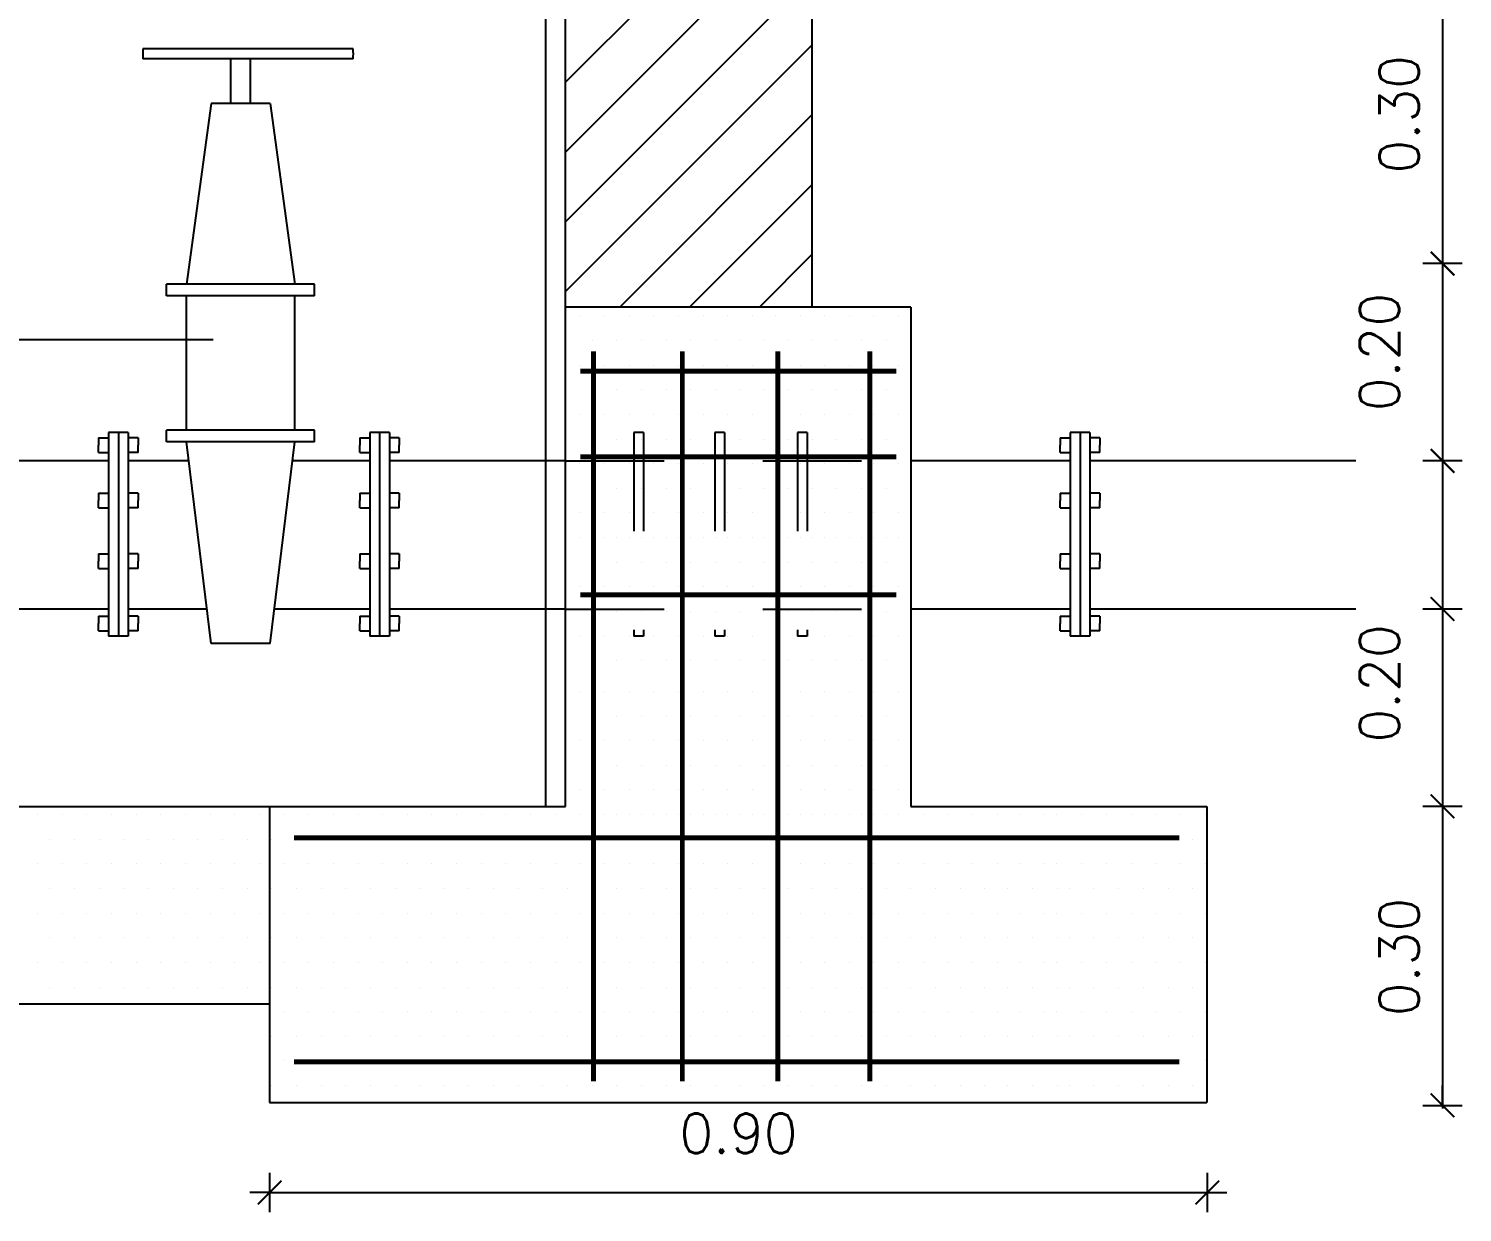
# Model space of a CAD drawing. Extents: x -0.23 to 5.77, y -0.31 to 4.32.
# Drawn here: x 1.219 to 2.672, y 2.158 to 3.357 of the extents above; entities that cross this region are included whole.
import ezdxf
from ezdxf.enums import TextEntityAlignment as Align

# ---------------------------------------------------------------- set-up
doc = ezdxf.new("R2010")
doc.units = 0
doc.header["$LTSCALE"] = 0.1
doc.linetypes.add('HIDDEN', pattern=[0.375, 0.25, -0.125])
doc.layers.get('0').update_dxf_attribs({"linetype": 'CONTINUOUS'})
doc.layers.get('DEFPOINTS').update_dxf_attribs({"color": 6, "linetype": 'CONTINUOUS'})
doc.styles.add('ROMANS', font='ROMANS.SHX')
doc.dimstyles.get("Standard").update_dxf_attribs({"dimtxt": 0.18, "dimasz": 0.18, "dimexe": 0.18, "dimexo": 0.0625, "dimgap": 0.09, "dimtad": 0, "dimtih": 1, "dimtoh": 1, "dimdec": 4, "dimzin": 0, "dimtxsty": 'STANDARD', "dimcen": 0.09, "dimazin": 3, "dimtfac": 1, "dimtdec": 4, "dimtofl": 0, "dimtmove": 0, "dimatfit": 3, "dimtolj": 1, "dimtzin": 0})

# ---------------------------------------------------------------- blocks, each defined once
blk = doc.blocks.new('COTA')
for p, q in [((0, 50), (0, -50)), ((0, 0), (50, 0))]:
    blk.add_line(p, q)
at = {"const_width": 5}
blk.add_lwpolyline([(-30, -30), (30, 30)], dxfattribs=at)
blk = doc.blocks.new('*D3')
at = {"color": 0, "linetype": 'BYBLOCK'}
blk.add_line((1.4636, 2.1999), (2.413, 2.1999), dxfattribs=at)
at = {"layer": 'DEFPOINTS', "color": 0, "linetype": 'BYBLOCK'}
for p in [(1.4632, 2.1999), (2.4134, 2.1999), (2.4134, 2.1999)]:
    blk.add_point(p, dxfattribs=at)
at = {"color": 0, "linetype": 'BYBLOCK', "xscale": 0.0004, "yscale": 0.0004, "zscale": 0.0004, "rotation": 180}
blk.add_blockref('COTA', (1.4632, 2.1999), dxfattribs=at)
at = {"color": 0, "linetype": 'BYBLOCK', "xscale": 0.0004, "yscale": 0.0004, "zscale": 0.0004}
blk.add_blockref('COTA', (2.4134, 2.1999), dxfattribs=at)
at = {"color": 0, "linetype": 'BYBLOCK', "style": 'ROMANS'}
blk.add_text('0.90', height=0.04, dxfattribs=at).set_placement((1.9383, 2.2399), align=Align.CENTER)

msp = doc.modelspace()

# ---------------------------------------------------------------- linework, layer by layer
for p, q in [((2.65193, 4.1438), (2.65193, 2.26287)), ((2.01297, 3.07513), (2.01297, 3.42538)), ((1.74297, 2.56913), (1.74297, 3.37513)), ((1.76297, 2.56913), (1.76297, 3.3782)), ((1.54786, 3.33661), (1.33463, 3.33661)), ((1.54786, 3.32661), (1.33463, 3.32661)), ((1.42376, 3.28133), (1.42376, 3.32661)), ((1.44376, 3.28133), (1.44376, 3.32661)), ((1.40376, 3.28133), (1.37876, 3.09834)), ((1.46376, 3.28133), (1.40376, 3.28133)), ((1.46376, 3.28133), (1.48876, 3.09834)), ((1.50876, 3.09834), (1.35876, 3.09834)), ((1.35876, 3.08659), (1.35876, 3.09834)), ((1.50876, 3.08659), (1.50876, 3.09834)), ((1.50876, 3.08659), (1.35876, 3.08659)), ((1.37876, 2.95019), (1.37876, 3.08659)), ((1.48876, 2.95019), (1.48876, 3.08659)), ((2.11297, 3.07513), (1.76297, 3.07513)), ((2.11297, 3.07513), (2.11297, 2.56913)), ((1.40575, 3.04174), (-0.21122, 3.04174)), ((1.50876, 2.95019), (1.35876, 2.95019)), ((1.35876, 2.93858), (1.35876, 2.95019)), ((1.50876, 2.93858), (1.50876, 2.95019)), ((1.28982, 2.94267), (1.29982, 2.94267)), ((1.28982, 2.94267), (1.28982, 2.93517)), ((1.28982, 2.92767), (1.28982, 2.93517)), ((1.29982, 2.94807), (1.29982, 2.74162)), ((1.31982, 2.94807), (1.29982, 2.94807)), ((1.30982, 2.94807), (1.30982, 2.74162)), ((1.31982, 2.94807), (1.31982, 2.74162)), ((1.32982, 2.94267), (1.31982, 2.94267)), ((1.32982, 2.94267), (1.32982, 2.93517)), ((1.32982, 2.92767), (1.32982, 2.93517)), ((1.50876, 2.93858), (1.35876, 2.93858)), ((1.40376, 2.73402), (1.37876, 2.93858)), ((1.46376, 2.73402), (1.48876, 2.93858)), ((1.55451, 2.94267), (1.56451, 2.94267)), ((1.55451, 2.94267), (1.55451, 2.93517)), ((1.55451, 2.92767), (1.55451, 2.93517)), ((1.56451, 2.94807), (1.56451, 2.74162)), ((1.58451, 2.94807), (1.56451, 2.94807)), ((1.57451, 2.94807), (1.57451, 2.74162)), ((1.58451, 2.94807), (1.58451, 2.74162)), ((1.59451, 2.94267), (1.58451, 2.94267)), ((1.59451, 2.94267), (1.59451, 2.93517)), ((1.59451, 2.92767), (1.59451, 2.93517)), ((2.26449, 2.94267), (2.27449, 2.94267)), ((2.26449, 2.94267), (2.26449, 2.93517)), ((2.26449, 2.92767), (2.26449, 2.93517)), ((2.27449, 2.94807), (2.27449, 2.74162)), ((2.29449, 2.94807), (2.27449, 2.94807)), ((2.28449, 2.94807), (2.28449, 2.74162)), ((2.29449, 2.94807), (2.29449, 2.74162)), ((2.30449, 2.94267), (2.29449, 2.94267)), ((2.30449, 2.94267), (2.30449, 2.93517)), ((2.30449, 2.92767), (2.30449, 2.93517)), ((1.28982, 2.92767), (1.29982, 2.92767)), ((1.32982, 2.92767), (1.31982, 2.92767)), ((1.55451, 2.92767), (1.56451, 2.92767)), ((1.59451, 2.92767), (1.58451, 2.92767)), ((2.26449, 2.92767), (2.27449, 2.92767)), ((2.30449, 2.92767), (2.29449, 2.92767)), ((1.29982, 2.91913), (1.08655, 2.91913)), ((1.38113, 2.91913), (1.31982, 2.91913)), ((1.56451, 2.91913), (1.48638, 2.91913)), ((1.76297, 2.91913), (1.58451, 2.91913)), ((2.27449, 2.91913), (2.11297, 2.91913)), ((2.56386, 2.91913), (2.29449, 2.91913)), ((1.28982, 2.88658), (1.28982, 2.87908)), ((1.28982, 2.88658), (1.29982, 2.88658)), ((1.28982, 2.87158), (1.28982, 2.87908)), ((1.32982, 2.88658), (1.31982, 2.88658)), ((1.32982, 2.88658), (1.32982, 2.87908)), ((1.32982, 2.87158), (1.32982, 2.87908)), ((1.55451, 2.88658), (1.55451, 2.87908)), ((1.55451, 2.88658), (1.56451, 2.88658)), ((1.55451, 2.87158), (1.55451, 2.87908)), ((1.59451, 2.88658), (1.58451, 2.88658)), ((1.59451, 2.88658), (1.59451, 2.87908)), ((1.59451, 2.87158), (1.59451, 2.87908)), ((2.26449, 2.88658), (2.26449, 2.87908)), ((2.26449, 2.88658), (2.27449, 2.88658)), ((2.26449, 2.87158), (2.26449, 2.87908)), ((2.30449, 2.88658), (2.29449, 2.88658)), ((2.30449, 2.88658), (2.30449, 2.87908)), ((2.30449, 2.87158), (2.30449, 2.87908)), ((1.28982, 2.87158), (1.29982, 2.87158)), ((1.32982, 2.87158), (1.31982, 2.87158)), ((1.55451, 2.87158), (1.56451, 2.87158)), ((1.59451, 2.87158), (1.58451, 2.87158)), ((2.26449, 2.87158), (2.27449, 2.87158)), ((2.30449, 2.87158), (2.29449, 2.87158)), ((1.28982, 2.82513), (1.28982, 2.81763)), ((1.28982, 2.82513), (1.29982, 2.82513)), ((1.32982, 2.82513), (1.31982, 2.82513)), ((1.32982, 2.82513), (1.32982, 2.81763)), ((1.55451, 2.82513), (1.55451, 2.81763)), ((1.55451, 2.82513), (1.56451, 2.82513)), ((1.59451, 2.82513), (1.58451, 2.82513)), ((1.59451, 2.82513), (1.59451, 2.81763)), ((2.26449, 2.82513), (2.26449, 2.81763)), ((2.26449, 2.82513), (2.27449, 2.82513)), ((2.30449, 2.82513), (2.29449, 2.82513)), ((2.30449, 2.82513), (2.30449, 2.81763)), ((1.28982, 2.81013), (1.28982, 2.81763)), ((1.28982, 2.81013), (1.29982, 2.81013)), ((1.32982, 2.81013), (1.31982, 2.81013)), ((1.32982, 2.81013), (1.32982, 2.81763)), ((1.55451, 2.81013), (1.55451, 2.81763)), ((1.55451, 2.81013), (1.56451, 2.81013)), ((1.59451, 2.81013), (1.58451, 2.81013)), ((1.59451, 2.81013), (1.59451, 2.81763)), ((2.26449, 2.81013), (2.26449, 2.81763)), ((2.26449, 2.81013), (2.27449, 2.81013)), ((2.30449, 2.81013), (2.29449, 2.81013)), ((2.30449, 2.81013), (2.30449, 2.81763)), ((1.29982, 2.76913), (1.08655, 2.76913)), ((1.28982, 2.76202), (1.28982, 2.75452)), ((1.28982, 2.76202), (1.29982, 2.76202)), ((1.39947, 2.76913), (1.31982, 2.76913)), ((1.32982, 2.76202), (1.31982, 2.76202)), ((1.32982, 2.76202), (1.32982, 2.75452)), ((1.56451, 2.76913), (1.46805, 2.76913)), ((1.55451, 2.76202), (1.55451, 2.75452)), ((1.55451, 2.76202), (1.56451, 2.76202)), ((1.76297, 2.76913), (1.58451, 2.76913)), ((1.59451, 2.76202), (1.58451, 2.76202)), ((1.59451, 2.76202), (1.59451, 2.75452)), ((2.27449, 2.76913), (2.11297, 2.76913)), ((2.26449, 2.76202), (2.26449, 2.75452)), ((2.26449, 2.76202), (2.27449, 2.76202)), ((2.56386, 2.76913), (2.29449, 2.76913)), ((2.30449, 2.76202), (2.29449, 2.76202)), ((2.30449, 2.76202), (2.30449, 2.75452)), ((1.28982, 2.74702), (1.28982, 2.75452)), ((1.28982, 2.74702), (1.29982, 2.74702)), ((1.32982, 2.74702), (1.31982, 2.74702)), ((1.32982, 2.74702), (1.32982, 2.75452)), ((1.55451, 2.74702), (1.55451, 2.75452)), ((1.55451, 2.74702), (1.56451, 2.74702)), ((1.59451, 2.74702), (1.58451, 2.74702)), ((1.59451, 2.74702), (1.59451, 2.75452)), ((2.26449, 2.74702), (2.26449, 2.75452)), ((2.26449, 2.74702), (2.27449, 2.74702)), ((2.30449, 2.74702), (2.29449, 2.74702)), ((2.30449, 2.74702), (2.30449, 2.75452)), ((1.31982, 2.74162), (1.29982, 2.74162)), ((1.46376, 2.73402), (1.40376, 2.73402)), ((1.58451, 2.74162), (1.56451, 2.74162)), ((2.29449, 2.74162), (2.27449, 2.74162)), ((1.01297, 2.56913), (1.36297, 2.56913)), ((1.36297, 2.56913), (1.76297, 2.56913)), ((1.46297, 2.56913), (1.46297, 2.26913)), ((2.11297, 2.56913), (2.41297, 2.56913)), ((2.41297, 2.56913), (2.41297, 2.26913)), ((1.01297, 2.36913), (1.46297, 2.36913)), ((1.46297, 2.26913), (2.41297, 2.26913))]:
    msp.add_line(p, q)
at = {"color": 0}
for p, q in [((1.76297, 3.30291), (1.97934, 3.51929)), ((1.76297, 3.2322), (1.99798, 3.46722)), ((1.76297, 3.16149), (2.01297, 3.41149)), ((1.76297, 3.09078), (2.01297, 3.34078)), ((1.81802, 3.07513), (2.01297, 3.27007)), ((1.88873, 3.07513), (2.01297, 3.19936)), ((1.95944, 3.07513), (2.01297, 3.12865)), ((1.77737, 3.06619), (1.77737, 3.06619)), ((1.80237, 3.06619), (1.80237, 3.06619)), ((1.82737, 3.06619), (1.82737, 3.06619)), ((1.85237, 3.06619), (1.85237, 3.06619)), ((1.87755, 3.06619), (1.87755, 3.06619)), ((1.90255, 3.06619), (1.90255, 3.06619)), ((1.92755, 3.06619), (1.92755, 3.06619)), ((1.95255, 3.06619), (1.95255, 3.06619)), ((1.97593, 3.06619), (1.97593, 3.06619)), ((2.00093, 3.06619), (2.00093, 3.06619)), ((2.02539, 3.06619), (2.02539, 3.06619)), ((2.05039, 3.06619), (2.05039, 3.06619)), ((2.07539, 3.06619), (2.07539, 3.06619)), ((2.10039, 3.06619), (2.10039, 3.06619)), ((1.78987, 3.04119), (1.78987, 3.04119)), ((1.81487, 3.04119), (1.81487, 3.04119)), ((1.83987, 3.04119), (1.83987, 3.04119)), ((1.86505, 3.04119), (1.86505, 3.04119)), ((1.89005, 3.04119), (1.89005, 3.04119)), ((1.91505, 3.04119), (1.91505, 3.04119)), ((1.94005, 3.04119), (1.94005, 3.04119)), ((1.96343, 3.04119), (1.96343, 3.04119)), ((1.98843, 3.04119), (1.98843, 3.04119)), ((2.01343, 3.04119), (2.01343, 3.04119)), ((2.03789, 3.04119), (2.03789, 3.04119)), ((2.06289, 3.04119), (2.06289, 3.04119)), ((2.08789, 3.04119), (2.08789, 3.04119)), ((1.77737, 3.01619), (1.77737, 3.01619)), ((1.80237, 3.01619), (1.80237, 3.01619)), ((1.82737, 3.01619), (1.82737, 3.01619)), ((1.85237, 3.01619), (1.85237, 3.01619)), ((1.87755, 3.01619), (1.87755, 3.01619)), ((1.90255, 3.01619), (1.90255, 3.01619)), ((1.92755, 3.01619), (1.92755, 3.01619)), ((1.95255, 3.01619), (1.95255, 3.01619)), ((1.97593, 3.01619), (1.97593, 3.01619)), ((2.00093, 3.01619), (2.00093, 3.01619)), ((2.02539, 3.01619), (2.02539, 3.01619)), ((2.05039, 3.01619), (2.05039, 3.01619)), ((2.07539, 3.01619), (2.07539, 3.01619)), ((2.10039, 3.01619), (2.10039, 3.01619)), ((1.78987, 2.99119), (1.78987, 2.99119)), ((1.81487, 2.99119), (1.81487, 2.99119)), ((1.83987, 2.99119), (1.83987, 2.99119)), ((1.86505, 2.99119), (1.86505, 2.99119)), ((1.89005, 2.99119), (1.89005, 2.99119)), ((1.91505, 2.99119), (1.91505, 2.99119)), ((1.94005, 2.99119), (1.94005, 2.99119)), ((1.96343, 2.99119), (1.96343, 2.99119)), ((1.98843, 2.99119), (1.98843, 2.99119)), ((2.01343, 2.99119), (2.01343, 2.99119)), ((2.03789, 2.99119), (2.03789, 2.99119)), ((2.06289, 2.99119), (2.06289, 2.99119)), ((2.08789, 2.99119), (2.08789, 2.99119)), ((1.77737, 2.96619), (1.77737, 2.96619)), ((1.80237, 2.96619), (1.80237, 2.96619)), ((1.82737, 2.96619), (1.82737, 2.96619)), ((1.85237, 2.96619), (1.85237, 2.96619)), ((1.87755, 2.96619), (1.87755, 2.96619)), ((1.90255, 2.96619), (1.90255, 2.96619)), ((1.92755, 2.96619), (1.92755, 2.96619)), ((1.95255, 2.96619), (1.95255, 2.96619)), ((1.97593, 2.96619), (1.97593, 2.96619)), ((2.00093, 2.96619), (2.00093, 2.96619)), ((2.02539, 2.96619), (2.02539, 2.96619)), ((2.05039, 2.96619), (2.05039, 2.96619)), ((2.07539, 2.96619), (2.07539, 2.96619)), ((2.10039, 2.96619), (2.10039, 2.96619)), ((1.78987, 2.94119), (1.78987, 2.94119)), ((1.81487, 2.94119), (1.81487, 2.94119)), ((1.83987, 2.94119), (1.83987, 2.94119)), ((1.86505, 2.94119), (1.86505, 2.94119)), ((1.89005, 2.94119), (1.89005, 2.94119)), ((1.91505, 2.94119), (1.91505, 2.94119)), ((1.94005, 2.94119), (1.94005, 2.94119)), ((1.96343, 2.94119), (1.96343, 2.94119)), ((1.98843, 2.94119), (1.98843, 2.94119)), ((2.01343, 2.94119), (2.01343, 2.94119)), ((2.03789, 2.94119), (2.03789, 2.94119)), ((2.06289, 2.94119), (2.06289, 2.94119)), ((2.08789, 2.94119), (2.08789, 2.94119)), ((1.77737, 2.91664), (1.77737, 2.91664)), ((1.80237, 2.91664), (1.80237, 2.91664)), ((1.82737, 2.91664), (1.82737, 2.91664)), ((1.85237, 2.91664), (1.85237, 2.91664)), ((1.87755, 2.91664), (1.87755, 2.91664)), ((1.90255, 2.91664), (1.90255, 2.91664)), ((1.92755, 2.91664), (1.92755, 2.91664)), ((1.95255, 2.91664), (1.95255, 2.91664)), ((1.97593, 2.91664), (1.97593, 2.91664)), ((2.00093, 2.91664), (2.00093, 2.91664)), ((2.02539, 2.91664), (2.02539, 2.91664)), ((2.05039, 2.91664), (2.05039, 2.91664)), ((2.07539, 2.91664), (2.07539, 2.91664)), ((2.10039, 2.91664), (2.10039, 2.91664)), ((1.78987, 2.89164), (1.78987, 2.89164)), ((1.81487, 2.89164), (1.81487, 2.89164)), ((1.83987, 2.89164), (1.83987, 2.89164)), ((1.86505, 2.89164), (1.86505, 2.89164)), ((1.89005, 2.89164), (1.89005, 2.89164)), ((1.91505, 2.89164), (1.91505, 2.89164)), ((1.94005, 2.89164), (1.94005, 2.89164)), ((1.96343, 2.89164), (1.96343, 2.89164)), ((1.98843, 2.89164), (1.98843, 2.89164)), ((2.01343, 2.89164), (2.01343, 2.89164)), ((2.03789, 2.89164), (2.03789, 2.89164)), ((2.06289, 2.89164), (2.06289, 2.89164)), ((2.08789, 2.89164), (2.08789, 2.89164)), ((1.77737, 2.86664), (1.77737, 2.86664)), ((1.80237, 2.86664), (1.80237, 2.86664)), ((1.82737, 2.86664), (1.82737, 2.86664)), ((1.85237, 2.86664), (1.85237, 2.86664)), ((1.87755, 2.86664), (1.87755, 2.86664)), ((1.90255, 2.86664), (1.90255, 2.86664)), ((1.92755, 2.86664), (1.92755, 2.86664)), ((1.95255, 2.86664), (1.95255, 2.86664)), ((1.97593, 2.86664), (1.97593, 2.86664)), ((2.00093, 2.86664), (2.00093, 2.86664)), ((2.02539, 2.86664), (2.02539, 2.86664)), ((2.05039, 2.86664), (2.05039, 2.86664)), ((2.07539, 2.86664), (2.07539, 2.86664)), ((2.10039, 2.86664), (2.10039, 2.86664)), ((1.77737, 2.84157), (1.77737, 2.84157)), ((1.78987, 2.84164), (1.78987, 2.84164)), ((1.80237, 2.84157), (1.80237, 2.84157)), ((1.81487, 2.84164), (1.81487, 2.84164)), ((1.82737, 2.84157), (1.82737, 2.84157)), ((1.83987, 2.84164), (1.83987, 2.84164)), ((1.85237, 2.84157), (1.85237, 2.84157)), ((1.86505, 2.84164), (1.86505, 2.84164)), ((1.87755, 2.84157), (1.87755, 2.84157)), ((1.89005, 2.84164), (1.89005, 2.84164)), ((1.90255, 2.84157), (1.90255, 2.84157)), ((1.91505, 2.84164), (1.91505, 2.84164)), ((1.92755, 2.84157), (1.92755, 2.84157)), ((1.94005, 2.84164), (1.94005, 2.84164)), ((1.95255, 2.84157), (1.95255, 2.84157)), ((1.96343, 2.84164), (1.96343, 2.84164)), ((1.97593, 2.84157), (1.97593, 2.84157)), ((1.98843, 2.84164), (1.98843, 2.84164)), ((2.00093, 2.84157), (2.00093, 2.84157)), ((2.01343, 2.84164), (2.01343, 2.84164)), ((2.02539, 2.84157), (2.02539, 2.84157)), ((2.03789, 2.84164), (2.03789, 2.84164)), ((2.05039, 2.84157), (2.05039, 2.84157)), ((2.06289, 2.84164), (2.06289, 2.84164)), ((2.07539, 2.84157), (2.07539, 2.84157)), ((2.08789, 2.84164), (2.08789, 2.84164)), ((2.10039, 2.84157), (2.10039, 2.84157)), ((1.78987, 2.81657), (1.78987, 2.81657)), ((1.81487, 2.81657), (1.81487, 2.81657)), ((1.83987, 2.81657), (1.83987, 2.81657)), ((1.86505, 2.81657), (1.86505, 2.81657)), ((1.89005, 2.81657), (1.89005, 2.81657)), ((1.91505, 2.81657), (1.91505, 2.81657)), ((1.94005, 2.81657), (1.94005, 2.81657)), ((1.96343, 2.81657), (1.96343, 2.81657)), ((1.98843, 2.81657), (1.98843, 2.81657)), ((2.01343, 2.81657), (2.01343, 2.81657)), ((2.03789, 2.81657), (2.03789, 2.81657)), ((2.06289, 2.81657), (2.06289, 2.81657)), ((2.08789, 2.81657), (2.08789, 2.81657)), ((1.77737, 2.79157), (1.77737, 2.79157)), ((1.80237, 2.79157), (1.80237, 2.79157)), ((1.82737, 2.79157), (1.82737, 2.79157)), ((1.85237, 2.79157), (1.85237, 2.79157)), ((1.87755, 2.79157), (1.87755, 2.79157)), ((1.90255, 2.79157), (1.90255, 2.79157)), ((1.92755, 2.79157), (1.92755, 2.79157)), ((1.95255, 2.79157), (1.95255, 2.79157)), ((1.97593, 2.79157), (1.97593, 2.79157)), ((2.00093, 2.79157), (2.00093, 2.79157)), ((2.02539, 2.79157), (2.02539, 2.79157)), ((2.05039, 2.79157), (2.05039, 2.79157)), ((2.07539, 2.79157), (2.07539, 2.79157)), ((2.10039, 2.79157), (2.10039, 2.79157)), ((1.78987, 2.76657), (1.78987, 2.76657)), ((1.81487, 2.76657), (1.81487, 2.76657)), ((1.83987, 2.76657), (1.83987, 2.76657)), ((1.86505, 2.76657), (1.86505, 2.76657)), ((1.89005, 2.76657), (1.89005, 2.76657)), ((1.91505, 2.76657), (1.91505, 2.76657)), ((1.94005, 2.76657), (1.94005, 2.76657)), ((1.96343, 2.76657), (1.96343, 2.76657)), ((1.98843, 2.76657), (1.98843, 2.76657)), ((2.01343, 2.76657), (2.01343, 2.76657)), ((2.03789, 2.76657), (2.03789, 2.76657)), ((2.06289, 2.76657), (2.06289, 2.76657)), ((2.08789, 2.76657), (2.08789, 2.76657)), ((1.77737, 2.74157), (1.77737, 2.74157)), ((1.80237, 2.74157), (1.80237, 2.74157)), ((1.82737, 2.74157), (1.82737, 2.74157)), ((1.85237, 2.74157), (1.85237, 2.74157)), ((1.87755, 2.74157), (1.87755, 2.74157)), ((1.90255, 2.74157), (1.90255, 2.74157)), ((1.92755, 2.74157), (1.92755, 2.74157)), ((1.95255, 2.74157), (1.95255, 2.74157)), ((1.97593, 2.74157), (1.97593, 2.74157)), ((2.00093, 2.74157), (2.00093, 2.74157)), ((2.02539, 2.74157), (2.02539, 2.74157)), ((2.05039, 2.74157), (2.05039, 2.74157)), ((2.07539, 2.74157), (2.07539, 2.74157)), ((2.10039, 2.74157), (2.10039, 2.74157)), ((1.78987, 2.71657), (1.78987, 2.71657)), ((1.81487, 2.71657), (1.81487, 2.71657)), ((1.83987, 2.71657), (1.83987, 2.71657)), ((1.86505, 2.71657), (1.86505, 2.71657)), ((1.89005, 2.71657), (1.89005, 2.71657)), ((1.91505, 2.71657), (1.91505, 2.71657)), ((1.94005, 2.71657), (1.94005, 2.71657)), ((1.96343, 2.71657), (1.96343, 2.71657)), ((1.98843, 2.71657), (1.98843, 2.71657)), ((2.01343, 2.71657), (2.01343, 2.71657)), ((2.03789, 2.71657), (2.03789, 2.71657)), ((2.06289, 2.71657), (2.06289, 2.71657)), ((2.08789, 2.71657), (2.08789, 2.71657)), ((1.77737, 2.68558), (1.77737, 2.68558)), ((1.80237, 2.68558), (1.80237, 2.68558)), ((1.82737, 2.68558), (1.82737, 2.68558)), ((1.85237, 2.68558), (1.85237, 2.68558)), ((1.87755, 2.68558), (1.87755, 2.68558)), ((1.90255, 2.68558), (1.90255, 2.68558)), ((1.92755, 2.68558), (1.92755, 2.68558)), ((1.95255, 2.68558), (1.95255, 2.68558)), ((1.97593, 2.68558), (1.97593, 2.68558)), ((2.00093, 2.68558), (2.00093, 2.68558)), ((2.02539, 2.68558), (2.02539, 2.68558)), ((2.05039, 2.68558), (2.05039, 2.68558)), ((2.07539, 2.68558), (2.07539, 2.68558)), ((2.10039, 2.68558), (2.10039, 2.68558)), ((1.78987, 2.66058), (1.78987, 2.66058)), ((1.81487, 2.66058), (1.81487, 2.66058)), ((1.83987, 2.66058), (1.83987, 2.66058)), ((1.86505, 2.66058), (1.86505, 2.66058)), ((1.89005, 2.66058), (1.89005, 2.66058)), ((1.91505, 2.66058), (1.91505, 2.66058)), ((1.94005, 2.66058), (1.94005, 2.66058)), ((1.96343, 2.66058), (1.96343, 2.66058)), ((1.98843, 2.66058), (1.98843, 2.66058)), ((2.01343, 2.66058), (2.01343, 2.66058)), ((2.03789, 2.66058), (2.03789, 2.66058)), ((2.06289, 2.66058), (2.06289, 2.66058)), ((2.08789, 2.66058), (2.08789, 2.66058)), ((1.77737, 2.63602), (1.77737, 2.63602)), ((1.80237, 2.63602), (1.80237, 2.63602)), ((1.82737, 2.63602), (1.82737, 2.63602)), ((1.85237, 2.63602), (1.85237, 2.63602)), ((1.87755, 2.63602), (1.87755, 2.63602)), ((1.90255, 2.63602), (1.90255, 2.63602)), ((1.92755, 2.63602), (1.92755, 2.63602)), ((1.95255, 2.63602), (1.95255, 2.63602)), ((1.97593, 2.63602), (1.97593, 2.63602)), ((2.00093, 2.63602), (2.00093, 2.63602)), ((2.02539, 2.63602), (2.02539, 2.63602)), ((2.05039, 2.63602), (2.05039, 2.63602)), ((2.07539, 2.63602), (2.07539, 2.63602)), ((2.10039, 2.63602), (2.10039, 2.63602)), ((1.78987, 2.61102), (1.78987, 2.61102)), ((1.81487, 2.61102), (1.81487, 2.61102)), ((1.83987, 2.61102), (1.83987, 2.61102)), ((1.86505, 2.61102), (1.86505, 2.61102)), ((1.89005, 2.61102), (1.89005, 2.61102)), ((1.91505, 2.61102), (1.91505, 2.61102)), ((1.94005, 2.61102), (1.94005, 2.61102)), ((1.96343, 2.61102), (1.96343, 2.61102)), ((1.98843, 2.61102), (1.98843, 2.61102)), ((2.01343, 2.61102), (2.01343, 2.61102)), ((2.03789, 2.61102), (2.03789, 2.61102)), ((2.06289, 2.61102), (2.06289, 2.61102)), ((2.08789, 2.61102), (2.08789, 2.61102)), ((1.77737, 2.58602), (1.77737, 2.58602)), ((1.80237, 2.58602), (1.80237, 2.58602)), ((1.82737, 2.58602), (1.82737, 2.58602)), ((1.85237, 2.58602), (1.85237, 2.58602)), ((1.87755, 2.58602), (1.87755, 2.58602)), ((1.90255, 2.58602), (1.90255, 2.58602)), ((1.92755, 2.58602), (1.92755, 2.58602)), ((1.95255, 2.58602), (1.95255, 2.58602)), ((1.97593, 2.58602), (1.97593, 2.58602)), ((2.00093, 2.58602), (2.00093, 2.58602)), ((2.02539, 2.58602), (2.02539, 2.58602)), ((2.05039, 2.58602), (2.05039, 2.58602)), ((2.07539, 2.58602), (2.07539, 2.58602)), ((2.10039, 2.58602), (2.10039, 2.58602)), ((1.22783, 2.56096), (1.22783, 2.56096)), ((1.25283, 2.56096), (1.25283, 2.56096)), ((1.27783, 2.56096), (1.27783, 2.56096)), ((1.30283, 2.56096), (1.30283, 2.56096)), ((1.32783, 2.56096), (1.32783, 2.56096)), ((1.35283, 2.56096), (1.35283, 2.56096)), ((1.37783, 2.56096), (1.37783, 2.56096)), ((1.40283, 2.56096), (1.40283, 2.56096)), ((1.42783, 2.56096), (1.42783, 2.56096)), ((1.45283, 2.56096), (1.45283, 2.56096)), ((1.47783, 2.56096), (1.47783, 2.56096)), ((1.50283, 2.56096), (1.50283, 2.56096)), ((1.52783, 2.56096), (1.52783, 2.56096)), ((1.55283, 2.56096), (1.55283, 2.56096)), ((1.57783, 2.56096), (1.57783, 2.56096)), ((1.60283, 2.56096), (1.60283, 2.56096)), ((1.62737, 2.56096), (1.62737, 2.56096)), ((1.65237, 2.56096), (1.65237, 2.56096)), ((1.67737, 2.56096), (1.67737, 2.56096)), ((1.70237, 2.56096), (1.70237, 2.56096)), ((1.72737, 2.56096), (1.72737, 2.56096)), ((1.75237, 2.56096), (1.75237, 2.56096)), ((1.77737, 2.56096), (1.77737, 2.56096)), ((1.78987, 2.56102), (1.78987, 2.56102)), ((1.80237, 2.56096), (1.80237, 2.56096)), ((1.81487, 2.56102), (1.81487, 2.56102)), ((1.82737, 2.56096), (1.82737, 2.56096)), ((1.83987, 2.56102), (1.83987, 2.56102)), ((1.85237, 2.56096), (1.85237, 2.56096)), ((1.86505, 2.56102), (1.86505, 2.56102)), ((1.87755, 2.56096), (1.87755, 2.56096)), ((1.89005, 2.56102), (1.89005, 2.56102)), ((1.90255, 2.56096), (1.90255, 2.56096)), ((1.91505, 2.56102), (1.91505, 2.56102)), ((1.92755, 2.56096), (1.92755, 2.56096)), ((1.94005, 2.56102), (1.94005, 2.56102)), ((1.95255, 2.56096), (1.95255, 2.56096)), ((1.96343, 2.56102), (1.96343, 2.56102)), ((1.97593, 2.56096), (1.97593, 2.56096)), ((1.98843, 2.56102), (1.98843, 2.56102)), ((2.00093, 2.56096), (2.00093, 2.56096)), ((2.01343, 2.56102), (2.01343, 2.56102)), ((2.02539, 2.56096), (2.02539, 2.56096)), ((2.03789, 2.56102), (2.03789, 2.56102)), ((2.05039, 2.56096), (2.05039, 2.56096)), ((2.06289, 2.56102), (2.06289, 2.56102)), ((2.07539, 2.56096), (2.07539, 2.56096)), ((2.08789, 2.56102), (2.08789, 2.56102)), ((2.10039, 2.56096), (2.10039, 2.56096)), ((2.12557, 2.56096), (2.12557, 2.56096)), ((2.15057, 2.56096), (2.15057, 2.56096)), ((2.17557, 2.56096), (2.17557, 2.56096)), ((2.20057, 2.56096), (2.20057, 2.56096)), ((2.22395, 2.56096), (2.22395, 2.56096)), ((2.24895, 2.56096), (2.24895, 2.56096)), ((2.26112, 2.56096), (2.26112, 2.56096)), ((2.28612, 2.56096), (2.28612, 2.56096)), ((2.31112, 2.56096), (2.31112, 2.56096)), ((2.33631, 2.56096), (2.33631, 2.56096)), ((2.36131, 2.56096), (2.36131, 2.56096)), ((2.38631, 2.56096), (2.38631, 2.56096)), ((2.41131, 2.56096), (2.41131, 2.56096)), ((1.24033, 2.53596), (1.24033, 2.53596)), ((1.26533, 2.53596), (1.26533, 2.53596)), ((1.29033, 2.53596), (1.29033, 2.53596)), ((1.31533, 2.53596), (1.31533, 2.53596)), ((1.34033, 2.53596), (1.34033, 2.53596)), ((1.36533, 2.53596), (1.36533, 2.53596)), ((1.39033, 2.53596), (1.39033, 2.53596)), ((1.41533, 2.53596), (1.41533, 2.53596)), ((1.44033, 2.53596), (1.44033, 2.53596)), ((1.46533, 2.53596), (1.46533, 2.53596)), ((1.49033, 2.53596), (1.49033, 2.53596)), ((1.51533, 2.53596), (1.51533, 2.53596)), ((1.54033, 2.53596), (1.54033, 2.53596)), ((1.56533, 2.53596), (1.56533, 2.53596)), ((1.59033, 2.53596), (1.59033, 2.53596)), ((1.61487, 2.53596), (1.61487, 2.53596)), ((1.63987, 2.53596), (1.63987, 2.53596)), ((1.66487, 2.53596), (1.66487, 2.53596)), ((1.68987, 2.53596), (1.68987, 2.53596)), ((1.71487, 2.53596), (1.71487, 2.53596)), ((1.73987, 2.53596), (1.73987, 2.53596)), ((1.76487, 2.53596), (1.76487, 2.53596)), ((1.78987, 2.53596), (1.78987, 2.53596)), ((1.81487, 2.53596), (1.81487, 2.53596)), ((1.83987, 2.53596), (1.83987, 2.53596)), ((1.86505, 2.53596), (1.86505, 2.53596)), ((1.89005, 2.53596), (1.89005, 2.53596)), ((1.91505, 2.53596), (1.91505, 2.53596)), ((1.94005, 2.53596), (1.94005, 2.53596)), ((1.96343, 2.53596), (1.96343, 2.53596)), ((1.98843, 2.53596), (1.98843, 2.53596)), ((2.01343, 2.53596), (2.01343, 2.53596)), ((2.03789, 2.53596), (2.03789, 2.53596)), ((2.06289, 2.53596), (2.06289, 2.53596)), ((2.08789, 2.53596), (2.08789, 2.53596)), ((2.11307, 2.53596), (2.11307, 2.53596)), ((2.13807, 2.53596), (2.13807, 2.53596)), ((2.16307, 2.53596), (2.16307, 2.53596)), ((2.18807, 2.53596), (2.18807, 2.53596)), ((2.21145, 2.53596), (2.21145, 2.53596)), ((2.23645, 2.53596), (2.23645, 2.53596)), ((2.26145, 2.53596), (2.26145, 2.53596)), ((2.27362, 2.53596), (2.27362, 2.53596)), ((2.29862, 2.53596), (2.29862, 2.53596)), ((2.32381, 2.53596), (2.32381, 2.53596)), ((2.34881, 2.53596), (2.34881, 2.53596)), ((2.37381, 2.53596), (2.37381, 2.53596)), ((2.39881, 2.53596), (2.39881, 2.53596)), ((1.22783, 2.51096), (1.22783, 2.51096)), ((1.25283, 2.51096), (1.25283, 2.51096)), ((1.27783, 2.51096), (1.27783, 2.51096)), ((1.30283, 2.51096), (1.30283, 2.51096)), ((1.32783, 2.51096), (1.32783, 2.51096)), ((1.35283, 2.51096), (1.35283, 2.51096)), ((1.37783, 2.51096), (1.37783, 2.51096)), ((1.40283, 2.51096), (1.40283, 2.51096)), ((1.42783, 2.51096), (1.42783, 2.51096)), ((1.45283, 2.51096), (1.45283, 2.51096)), ((1.47783, 2.51096), (1.47783, 2.51096)), ((1.50283, 2.51096), (1.50283, 2.51096)), ((1.52783, 2.51096), (1.52783, 2.51096)), ((1.55283, 2.51096), (1.55283, 2.51096)), ((1.57783, 2.51096), (1.57783, 2.51096)), ((1.60283, 2.51096), (1.60283, 2.51096)), ((1.62737, 2.51096), (1.62737, 2.51096)), ((1.65237, 2.51096), (1.65237, 2.51096)), ((1.67737, 2.51096), (1.67737, 2.51096)), ((1.70237, 2.51096), (1.70237, 2.51096)), ((1.72737, 2.51096), (1.72737, 2.51096)), ((1.75237, 2.51096), (1.75237, 2.51096)), ((1.77737, 2.51096), (1.77737, 2.51096)), ((1.80237, 2.51096), (1.80237, 2.51096)), ((1.82737, 2.51096), (1.82737, 2.51096)), ((1.85237, 2.51096), (1.85237, 2.51096)), ((1.87755, 2.51096), (1.87755, 2.51096)), ((1.90255, 2.51096), (1.90255, 2.51096)), ((1.92755, 2.51096), (1.92755, 2.51096)), ((1.95255, 2.51096), (1.95255, 2.51096)), ((1.97593, 2.51096), (1.97593, 2.51096)), ((2.00093, 2.51096), (2.00093, 2.51096)), ((2.02539, 2.51096), (2.02539, 2.51096)), ((2.05039, 2.51096), (2.05039, 2.51096)), ((2.07539, 2.51096), (2.07539, 2.51096)), ((2.10039, 2.51096), (2.10039, 2.51096)), ((2.12557, 2.51096), (2.12557, 2.51096)), ((2.15057, 2.51096), (2.15057, 2.51096)), ((2.17557, 2.51096), (2.17557, 2.51096)), ((2.20057, 2.51096), (2.20057, 2.51096)), ((2.22395, 2.51096), (2.22395, 2.51096)), ((2.24895, 2.51096), (2.24895, 2.51096)), ((2.26112, 2.51096), (2.26112, 2.51096)), ((2.28612, 2.51096), (2.28612, 2.51096)), ((2.31112, 2.51096), (2.31112, 2.51096)), ((2.33631, 2.51096), (2.33631, 2.51096)), ((2.36131, 2.51096), (2.36131, 2.51096)), ((2.38631, 2.51096), (2.38631, 2.51096)), ((2.41131, 2.51096), (2.41131, 2.51096)), ((1.24033, 2.48596), (1.24033, 2.48596)), ((1.26533, 2.48596), (1.26533, 2.48596)), ((1.29033, 2.48596), (1.29033, 2.48596)), ((1.31533, 2.48596), (1.31533, 2.48596)), ((1.34033, 2.48596), (1.34033, 2.48596)), ((1.36533, 2.48596), (1.36533, 2.48596)), ((1.39033, 2.48596), (1.39033, 2.48596)), ((1.41533, 2.48596), (1.41533, 2.48596)), ((1.44033, 2.48596), (1.44033, 2.48596)), ((1.46533, 2.48596), (1.46533, 2.48596)), ((1.49033, 2.48596), (1.49033, 2.48596)), ((1.51533, 2.48596), (1.51533, 2.48596)), ((1.54033, 2.48596), (1.54033, 2.48596)), ((1.56533, 2.48596), (1.56533, 2.48596)), ((1.59033, 2.48596), (1.59033, 2.48596)), ((1.61487, 2.48596), (1.61487, 2.48596)), ((1.63987, 2.48596), (1.63987, 2.48596)), ((1.66487, 2.48596), (1.66487, 2.48596)), ((1.68987, 2.48596), (1.68987, 2.48596)), ((1.71487, 2.48596), (1.71487, 2.48596)), ((1.73987, 2.48596), (1.73987, 2.48596)), ((1.76487, 2.48596), (1.76487, 2.48596)), ((1.78987, 2.48596), (1.78987, 2.48596)), ((1.81487, 2.48596), (1.81487, 2.48596)), ((1.83987, 2.48596), (1.83987, 2.48596)), ((1.86505, 2.48596), (1.86505, 2.48596)), ((1.89005, 2.48596), (1.89005, 2.48596)), ((1.91505, 2.48596), (1.91505, 2.48596)), ((1.94005, 2.48596), (1.94005, 2.48596)), ((1.96343, 2.48596), (1.96343, 2.48596)), ((1.98843, 2.48596), (1.98843, 2.48596)), ((2.01343, 2.48596), (2.01343, 2.48596)), ((2.03789, 2.48596), (2.03789, 2.48596)), ((2.06289, 2.48596), (2.06289, 2.48596)), ((2.08789, 2.48596), (2.08789, 2.48596)), ((2.11307, 2.48596), (2.11307, 2.48596)), ((2.13807, 2.48596), (2.13807, 2.48596)), ((2.16307, 2.48596), (2.16307, 2.48596)), ((2.18807, 2.48596), (2.18807, 2.48596)), ((2.21145, 2.48596), (2.21145, 2.48596)), ((2.23645, 2.48596), (2.23645, 2.48596)), ((2.26145, 2.48596), (2.26145, 2.48596)), ((2.27362, 2.48596), (2.27362, 2.48596)), ((2.29862, 2.48596), (2.29862, 2.48596)), ((2.32381, 2.48596), (2.32381, 2.48596)), ((2.34881, 2.48596), (2.34881, 2.48596)), ((2.37381, 2.48596), (2.37381, 2.48596)), ((2.39881, 2.48596), (2.39881, 2.48596)), ((1.22783, 2.46096), (1.22783, 2.46096)), ((1.25283, 2.46096), (1.25283, 2.46096)), ((1.27783, 2.46096), (1.27783, 2.46096)), ((1.30283, 2.46096), (1.30283, 2.46096)), ((1.32783, 2.46096), (1.32783, 2.46096)), ((1.35283, 2.46096), (1.35283, 2.46096)), ((1.37783, 2.46096), (1.37783, 2.46096)), ((1.40283, 2.46096), (1.40283, 2.46096)), ((1.42783, 2.46096), (1.42783, 2.46096)), ((1.45283, 2.46096), (1.45283, 2.46096)), ((1.47783, 2.46096), (1.47783, 2.46096)), ((1.50283, 2.46096), (1.50283, 2.46096)), ((1.52783, 2.46096), (1.52783, 2.46096)), ((1.55283, 2.46096), (1.55283, 2.46096)), ((1.57783, 2.46096), (1.57783, 2.46096)), ((1.60283, 2.46096), (1.60283, 2.46096)), ((1.62737, 2.46096), (1.62737, 2.46096)), ((1.65237, 2.46096), (1.65237, 2.46096)), ((1.67737, 2.46096), (1.67737, 2.46096)), ((1.70237, 2.46096), (1.70237, 2.46096)), ((1.72737, 2.46096), (1.72737, 2.46096)), ((1.75237, 2.46096), (1.75237, 2.46096)), ((1.77737, 2.46096), (1.77737, 2.46096)), ((1.80237, 2.46096), (1.80237, 2.46096)), ((1.82737, 2.46096), (1.82737, 2.46096)), ((1.85237, 2.46096), (1.85237, 2.46096)), ((1.87755, 2.46096), (1.87755, 2.46096)), ((1.90255, 2.46096), (1.90255, 2.46096)), ((1.92755, 2.46096), (1.92755, 2.46096)), ((1.95255, 2.46096), (1.95255, 2.46096)), ((1.97593, 2.46096), (1.97593, 2.46096)), ((2.00093, 2.46096), (2.00093, 2.46096)), ((2.02539, 2.46096), (2.02539, 2.46096)), ((2.05039, 2.46096), (2.05039, 2.46096)), ((2.07539, 2.46096), (2.07539, 2.46096)), ((2.10039, 2.46096), (2.10039, 2.46096)), ((2.12557, 2.46096), (2.12557, 2.46096)), ((2.15057, 2.46096), (2.15057, 2.46096)), ((2.17557, 2.46096), (2.17557, 2.46096)), ((2.20057, 2.46096), (2.20057, 2.46096)), ((2.22395, 2.46096), (2.22395, 2.46096)), ((2.24895, 2.46096), (2.24895, 2.46096)), ((2.26112, 2.46096), (2.26112, 2.46096)), ((2.28612, 2.46096), (2.28612, 2.46096)), ((2.31112, 2.46096), (2.31112, 2.46096)), ((2.33631, 2.46096), (2.33631, 2.46096)), ((2.36131, 2.46096), (2.36131, 2.46096)), ((2.38631, 2.46096), (2.38631, 2.46096)), ((2.41131, 2.46096), (2.41131, 2.46096)), ((1.24033, 2.43596), (1.24033, 2.43596)), ((1.26533, 2.43596), (1.26533, 2.43596)), ((1.29033, 2.43596), (1.29033, 2.43596)), ((1.31533, 2.43596), (1.31533, 2.43596)), ((1.34033, 2.43596), (1.34033, 2.43596)), ((1.36533, 2.43596), (1.36533, 2.43596)), ((1.39033, 2.43596), (1.39033, 2.43596)), ((1.41533, 2.43596), (1.41533, 2.43596)), ((1.44033, 2.43596), (1.44033, 2.43596)), ((1.46533, 2.43596), (1.46533, 2.43596)), ((1.49033, 2.43596), (1.49033, 2.43596)), ((1.51533, 2.43596), (1.51533, 2.43596)), ((1.54033, 2.43596), (1.54033, 2.43596)), ((1.56533, 2.43596), (1.56533, 2.43596)), ((1.59033, 2.43596), (1.59033, 2.43596)), ((1.61487, 2.43596), (1.61487, 2.43596)), ((1.63987, 2.43596), (1.63987, 2.43596)), ((1.66487, 2.43596), (1.66487, 2.43596)), ((1.68987, 2.43596), (1.68987, 2.43596)), ((1.71487, 2.43596), (1.71487, 2.43596)), ((1.73987, 2.43596), (1.73987, 2.43596)), ((1.76487, 2.43596), (1.76487, 2.43596)), ((1.78987, 2.43596), (1.78987, 2.43596)), ((1.81487, 2.43596), (1.81487, 2.43596)), ((1.83987, 2.43596), (1.83987, 2.43596)), ((1.86505, 2.43596), (1.86505, 2.43596)), ((1.89005, 2.43596), (1.89005, 2.43596)), ((1.91505, 2.43596), (1.91505, 2.43596)), ((1.94005, 2.43596), (1.94005, 2.43596)), ((1.96343, 2.43596), (1.96343, 2.43596)), ((1.98843, 2.43596), (1.98843, 2.43596)), ((2.01343, 2.43596), (2.01343, 2.43596)), ((2.03789, 2.43596), (2.03789, 2.43596)), ((2.06289, 2.43596), (2.06289, 2.43596)), ((2.08789, 2.43596), (2.08789, 2.43596)), ((2.11307, 2.43596), (2.11307, 2.43596)), ((2.13807, 2.43596), (2.13807, 2.43596)), ((2.16307, 2.43596), (2.16307, 2.43596)), ((2.18807, 2.43596), (2.18807, 2.43596)), ((2.21145, 2.43596), (2.21145, 2.43596)), ((2.23645, 2.43596), (2.23645, 2.43596)), ((2.26145, 2.43596), (2.26145, 2.43596)), ((2.27362, 2.43596), (2.27362, 2.43596)), ((2.29862, 2.43596), (2.29862, 2.43596)), ((2.32381, 2.43596), (2.32381, 2.43596)), ((2.34881, 2.43596), (2.34881, 2.43596)), ((2.37381, 2.43596), (2.37381, 2.43596)), ((2.39881, 2.43596), (2.39881, 2.43596)), ((1.22783, 2.41096), (1.22783, 2.41096)), ((1.25283, 2.41096), (1.25283, 2.41096)), ((1.27783, 2.41096), (1.27783, 2.41096)), ((1.30283, 2.41096), (1.30283, 2.41096)), ((1.32783, 2.41096), (1.32783, 2.41096)), ((1.35283, 2.41096), (1.35283, 2.41096)), ((1.37783, 2.41096), (1.37783, 2.41096)), ((1.40283, 2.41096), (1.40283, 2.41096)), ((1.42783, 2.41096), (1.42783, 2.41096)), ((1.45283, 2.41096), (1.45283, 2.41096)), ((1.47783, 2.41096), (1.47783, 2.41096)), ((1.50283, 2.41096), (1.50283, 2.41096)), ((1.52783, 2.41096), (1.52783, 2.41096)), ((1.55283, 2.41096), (1.55283, 2.41096)), ((1.57783, 2.41096), (1.57783, 2.41096)), ((1.60283, 2.41096), (1.60283, 2.41096)), ((1.62737, 2.41096), (1.62737, 2.41096)), ((1.65237, 2.41096), (1.65237, 2.41096)), ((1.67737, 2.41096), (1.67737, 2.41096)), ((1.70237, 2.41096), (1.70237, 2.41096)), ((1.72737, 2.41096), (1.72737, 2.41096)), ((1.75237, 2.41096), (1.75237, 2.41096)), ((1.77737, 2.41096), (1.77737, 2.41096)), ((1.80237, 2.41096), (1.80237, 2.41096)), ((1.82737, 2.41096), (1.82737, 2.41096)), ((1.85237, 2.41096), (1.85237, 2.41096)), ((1.87755, 2.41096), (1.87755, 2.41096)), ((1.90255, 2.41096), (1.90255, 2.41096)), ((1.92755, 2.41096), (1.92755, 2.41096)), ((1.95255, 2.41096), (1.95255, 2.41096)), ((1.97593, 2.41096), (1.97593, 2.41096)), ((2.00093, 2.41096), (2.00093, 2.41096)), ((2.02539, 2.41096), (2.02539, 2.41096)), ((2.05039, 2.41096), (2.05039, 2.41096)), ((2.07539, 2.41096), (2.07539, 2.41096)), ((2.10039, 2.41096), (2.10039, 2.41096)), ((2.12557, 2.41096), (2.12557, 2.41096)), ((2.15057, 2.41096), (2.15057, 2.41096)), ((2.17557, 2.41096), (2.17557, 2.41096)), ((2.20057, 2.41096), (2.20057, 2.41096)), ((2.22395, 2.41096), (2.22395, 2.41096)), ((2.24895, 2.41096), (2.24895, 2.41096)), ((2.26112, 2.41096), (2.26112, 2.41096)), ((2.28612, 2.41096), (2.28612, 2.41096)), ((2.31112, 2.41096), (2.31112, 2.41096)), ((2.33631, 2.41096), (2.33631, 2.41096)), ((2.36131, 2.41096), (2.36131, 2.41096)), ((2.38631, 2.41096), (2.38631, 2.41096)), ((2.41131, 2.41096), (2.41131, 2.41096)), ((1.24033, 2.38596), (1.24033, 2.38596)), ((1.26533, 2.38596), (1.26533, 2.38596)), ((1.29033, 2.38596), (1.29033, 2.38596)), ((1.31533, 2.38596), (1.31533, 2.38596)), ((1.34033, 2.38596), (1.34033, 2.38596)), ((1.36533, 2.38596), (1.36533, 2.38596)), ((1.39033, 2.38596), (1.39033, 2.38596)), ((1.41533, 2.38596), (1.41533, 2.38596)), ((1.44033, 2.38596), (1.44033, 2.38596)), ((1.46533, 2.38596), (1.46533, 2.38596)), ((1.49033, 2.38596), (1.49033, 2.38596)), ((1.51533, 2.38596), (1.51533, 2.38596)), ((1.54033, 2.38596), (1.54033, 2.38596)), ((1.56533, 2.38596), (1.56533, 2.38596)), ((1.59033, 2.38596), (1.59033, 2.38596)), ((1.61487, 2.38596), (1.61487, 2.38596)), ((1.63987, 2.38596), (1.63987, 2.38596)), ((1.66487, 2.38596), (1.66487, 2.38596)), ((1.68987, 2.38596), (1.68987, 2.38596)), ((1.71487, 2.38596), (1.71487, 2.38596)), ((1.73987, 2.38596), (1.73987, 2.38596)), ((1.76487, 2.38596), (1.76487, 2.38596)), ((1.78987, 2.38596), (1.78987, 2.38596)), ((1.81487, 2.38596), (1.81487, 2.38596)), ((1.83987, 2.38596), (1.83987, 2.38596)), ((1.86505, 2.38596), (1.86505, 2.38596)), ((1.89005, 2.38596), (1.89005, 2.38596)), ((1.91505, 2.38596), (1.91505, 2.38596)), ((1.94005, 2.38596), (1.94005, 2.38596)), ((1.96343, 2.38596), (1.96343, 2.38596)), ((1.98843, 2.38596), (1.98843, 2.38596)), ((2.01343, 2.38596), (2.01343, 2.38596)), ((2.03789, 2.38596), (2.03789, 2.38596)), ((2.06289, 2.38596), (2.06289, 2.38596)), ((2.08789, 2.38596), (2.08789, 2.38596)), ((2.11307, 2.38596), (2.11307, 2.38596)), ((2.13807, 2.38596), (2.13807, 2.38596)), ((2.16307, 2.38596), (2.16307, 2.38596)), ((2.18807, 2.38596), (2.18807, 2.38596)), ((2.21145, 2.38596), (2.21145, 2.38596)), ((2.23645, 2.38596), (2.23645, 2.38596)), ((2.26145, 2.38596), (2.26145, 2.38596)), ((2.27362, 2.38596), (2.27362, 2.38596)), ((2.29862, 2.38596), (2.29862, 2.38596)), ((2.32381, 2.38596), (2.32381, 2.38596)), ((2.34881, 2.38596), (2.34881, 2.38596)), ((2.37381, 2.38596), (2.37381, 2.38596)), ((2.39881, 2.38596), (2.39881, 2.38596)), ((1.47783, 2.3614), (1.47783, 2.3614)), ((1.50283, 2.3614), (1.50283, 2.3614)), ((1.52783, 2.3614), (1.52783, 2.3614)), ((1.55283, 2.3614), (1.55283, 2.3614)), ((1.57783, 2.3614), (1.57783, 2.3614)), ((1.60283, 2.3614), (1.60283, 2.3614)), ((1.62737, 2.3614), (1.62737, 2.3614)), ((1.65237, 2.3614), (1.65237, 2.3614)), ((1.67737, 2.3614), (1.67737, 2.3614)), ((1.70237, 2.3614), (1.70237, 2.3614)), ((1.72737, 2.3614), (1.72737, 2.3614)), ((1.75237, 2.3614), (1.75237, 2.3614)), ((1.77737, 2.3614), (1.77737, 2.3614)), ((1.80237, 2.3614), (1.80237, 2.3614)), ((1.82737, 2.3614), (1.82737, 2.3614)), ((1.85237, 2.3614), (1.85237, 2.3614)), ((1.87755, 2.3614), (1.87755, 2.3614)), ((1.90255, 2.3614), (1.90255, 2.3614)), ((1.92755, 2.3614), (1.92755, 2.3614)), ((1.95255, 2.3614), (1.95255, 2.3614)), ((1.97593, 2.3614), (1.97593, 2.3614)), ((2.00093, 2.3614), (2.00093, 2.3614)), ((2.02539, 2.3614), (2.02539, 2.3614)), ((2.05039, 2.3614), (2.05039, 2.3614)), ((2.07539, 2.3614), (2.07539, 2.3614)), ((2.10039, 2.3614), (2.10039, 2.3614)), ((2.12557, 2.3614), (2.12557, 2.3614)), ((2.15057, 2.3614), (2.15057, 2.3614)), ((2.17557, 2.3614), (2.17557, 2.3614)), ((2.20057, 2.3614), (2.20057, 2.3614)), ((2.22395, 2.3614), (2.22395, 2.3614)), ((2.24895, 2.3614), (2.24895, 2.3614)), ((2.26112, 2.3614), (2.26112, 2.3614)), ((2.28612, 2.3614), (2.28612, 2.3614)), ((2.31112, 2.3614), (2.31112, 2.3614)), ((2.33631, 2.3614), (2.33631, 2.3614)), ((2.36131, 2.3614), (2.36131, 2.3614)), ((2.38631, 2.3614), (2.38631, 2.3614)), ((2.41131, 2.3614), (2.41131, 2.3614)), ((1.46533, 2.3364), (1.46533, 2.3364)), ((1.49033, 2.3364), (1.49033, 2.3364)), ((1.51533, 2.3364), (1.51533, 2.3364)), ((1.54033, 2.3364), (1.54033, 2.3364)), ((1.56533, 2.3364), (1.56533, 2.3364)), ((1.59033, 2.3364), (1.59033, 2.3364)), ((1.61487, 2.3364), (1.61487, 2.3364)), ((1.63987, 2.3364), (1.63987, 2.3364)), ((1.66487, 2.3364), (1.66487, 2.3364)), ((1.68987, 2.3364), (1.68987, 2.3364)), ((1.71487, 2.3364), (1.71487, 2.3364)), ((1.73987, 2.3364), (1.73987, 2.3364)), ((1.76487, 2.3364), (1.76487, 2.3364)), ((1.78987, 2.3364), (1.78987, 2.3364)), ((1.81487, 2.3364), (1.81487, 2.3364)), ((1.83987, 2.3364), (1.83987, 2.3364)), ((1.86505, 2.3364), (1.86505, 2.3364)), ((1.89005, 2.3364), (1.89005, 2.3364)), ((1.91505, 2.3364), (1.91505, 2.3364)), ((1.94005, 2.3364), (1.94005, 2.3364)), ((1.96343, 2.3364), (1.96343, 2.3364)), ((1.98843, 2.3364), (1.98843, 2.3364)), ((2.01343, 2.3364), (2.01343, 2.3364)), ((2.03789, 2.3364), (2.03789, 2.3364)), ((2.06289, 2.3364), (2.06289, 2.3364)), ((2.08789, 2.3364), (2.08789, 2.3364)), ((2.11307, 2.3364), (2.11307, 2.3364)), ((2.13807, 2.3364), (2.13807, 2.3364)), ((2.16307, 2.3364), (2.16307, 2.3364)), ((2.18807, 2.3364), (2.18807, 2.3364)), ((2.21145, 2.3364), (2.21145, 2.3364)), ((2.23645, 2.3364), (2.23645, 2.3364)), ((2.26145, 2.3364), (2.26145, 2.3364)), ((2.27362, 2.3364), (2.27362, 2.3364)), ((2.29862, 2.3364), (2.29862, 2.3364)), ((2.32381, 2.3364), (2.32381, 2.3364)), ((2.34881, 2.3364), (2.34881, 2.3364)), ((2.37381, 2.3364), (2.37381, 2.3364)), ((2.39881, 2.3364), (2.39881, 2.3364)), ((1.47783, 2.3114), (1.47783, 2.3114)), ((1.50283, 2.3114), (1.50283, 2.3114)), ((1.52783, 2.3114), (1.52783, 2.3114)), ((1.55283, 2.3114), (1.55283, 2.3114)), ((1.57783, 2.3114), (1.57783, 2.3114)), ((1.60283, 2.3114), (1.60283, 2.3114)), ((1.62737, 2.3114), (1.62737, 2.3114)), ((1.65237, 2.3114), (1.65237, 2.3114)), ((1.67737, 2.3114), (1.67737, 2.3114)), ((1.70237, 2.3114), (1.70237, 2.3114)), ((1.72737, 2.3114), (1.72737, 2.3114)), ((1.75237, 2.3114), (1.75237, 2.3114)), ((1.77737, 2.3114), (1.77737, 2.3114)), ((1.80237, 2.3114), (1.80237, 2.3114)), ((1.82737, 2.3114), (1.82737, 2.3114)), ((1.85237, 2.3114), (1.85237, 2.3114)), ((1.87755, 2.3114), (1.87755, 2.3114)), ((1.90255, 2.3114), (1.90255, 2.3114)), ((1.92755, 2.3114), (1.92755, 2.3114)), ((1.95255, 2.3114), (1.95255, 2.3114)), ((1.97593, 2.3114), (1.97593, 2.3114)), ((2.00093, 2.3114), (2.00093, 2.3114)), ((2.02539, 2.3114), (2.02539, 2.3114)), ((2.05039, 2.3114), (2.05039, 2.3114)), ((2.07539, 2.3114), (2.07539, 2.3114)), ((2.10039, 2.3114), (2.10039, 2.3114)), ((2.12557, 2.3114), (2.12557, 2.3114)), ((2.15057, 2.3114), (2.15057, 2.3114)), ((2.17557, 2.3114), (2.17557, 2.3114)), ((2.20057, 2.3114), (2.20057, 2.3114)), ((2.22395, 2.3114), (2.22395, 2.3114)), ((2.24895, 2.3114), (2.24895, 2.3114)), ((2.26112, 2.3114), (2.26112, 2.3114)), ((2.28612, 2.3114), (2.28612, 2.3114)), ((2.31112, 2.3114), (2.31112, 2.3114)), ((2.33631, 2.3114), (2.33631, 2.3114)), ((2.36131, 2.3114), (2.36131, 2.3114)), ((2.38631, 2.3114), (2.38631, 2.3114)), ((2.41131, 2.3114), (2.41131, 2.3114)), ((1.46533, 2.2864), (1.46533, 2.2864)), ((1.49033, 2.2864), (1.49033, 2.2864)), ((1.51533, 2.2864), (1.51533, 2.2864)), ((1.54033, 2.2864), (1.54033, 2.2864)), ((1.56533, 2.2864), (1.56533, 2.2864)), ((1.59033, 2.2864), (1.59033, 2.2864)), ((1.61487, 2.2864), (1.61487, 2.2864)), ((1.63987, 2.2864), (1.63987, 2.2864)), ((1.66487, 2.2864), (1.66487, 2.2864)), ((1.68987, 2.2864), (1.68987, 2.2864)), ((1.71487, 2.2864), (1.71487, 2.2864)), ((1.73987, 2.2864), (1.73987, 2.2864)), ((1.76487, 2.2864), (1.76487, 2.2864)), ((1.78987, 2.2864), (1.78987, 2.2864)), ((1.81487, 2.2864), (1.81487, 2.2864)), ((1.83987, 2.2864), (1.83987, 2.2864)), ((1.86505, 2.2864), (1.86505, 2.2864)), ((1.89005, 2.2864), (1.89005, 2.2864)), ((1.91505, 2.2864), (1.91505, 2.2864)), ((1.94005, 2.2864), (1.94005, 2.2864)), ((1.96343, 2.2864), (1.96343, 2.2864)), ((1.98843, 2.2864), (1.98843, 2.2864)), ((2.01343, 2.2864), (2.01343, 2.2864)), ((2.03789, 2.2864), (2.03789, 2.2864)), ((2.06289, 2.2864), (2.06289, 2.2864)), ((2.08789, 2.2864), (2.08789, 2.2864)), ((2.11307, 2.2864), (2.11307, 2.2864)), ((2.13807, 2.2864), (2.13807, 2.2864)), ((2.16307, 2.2864), (2.16307, 2.2864)), ((2.18807, 2.2864), (2.18807, 2.2864)), ((2.21145, 2.2864), (2.21145, 2.2864)), ((2.23645, 2.2864), (2.23645, 2.2864)), ((2.26145, 2.2864), (2.26145, 2.2864)), ((2.27362, 2.2864), (2.27362, 2.2864)), ((2.29862, 2.2864), (2.29862, 2.2864)), ((2.32381, 2.2864), (2.32381, 2.2864)), ((2.34881, 2.2864), (2.34881, 2.2864)), ((2.37381, 2.2864), (2.37381, 2.2864)), ((2.39881, 2.2864), (2.39881, 2.2864))]:
    msp.add_line(p, q, dxfattribs=at)
at = {"linetype": 'HIDDEN'}
for p, q in [((1.83215, 2.94807), (1.83215, 2.74162)), ((1.84215, 2.94807), (1.83215, 2.94807)), ((1.84215, 2.94807), (1.84215, 2.74162)), ((1.91424, 2.94807), (1.91424, 2.74162)), ((1.92424, 2.94807), (1.91424, 2.94807)), ((1.92424, 2.94807), (1.92424, 2.74162)), ((2.00807, 2.94807), (1.99807, 2.94807)), ((1.99807, 2.94807), (1.99807, 2.74162)), ((2.00807, 2.94807), (2.00807, 2.74162)), ((1.76297, 2.91913), (2.11297, 2.91913)), ((1.76297, 2.76913), (2.11297, 2.76913)), ((1.84215, 2.74162), (1.83215, 2.74162)), ((1.92424, 2.74162), (1.91424, 2.74162)), ((2.00807, 2.74162), (1.99807, 2.74162))]:
    msp.add_line(p, q, dxfattribs=at)
at = {"const_width": 0.005}
for points in [[(1.79141, 3.03014), (1.79141, 2.29038)], [(1.88142, 3.03014), (1.88142, 2.29038)], [(1.9782, 3.03014), (1.9782, 2.29038)], [(2.07149, 3.03014), (2.07149, 2.29038)], [(1.77808, 3.01013), (2.09834, 3.01013)], [(1.77808, 2.9234), (2.09834, 2.9234)], [(1.77808, 2.78336), (2.09834, 2.78336)], [(1.48795, 2.53716), (2.38519, 2.53716)], [(1.48795, 2.31038), (2.38519, 2.31038)]]:
    msp.add_lwpolyline(points, dxfattribs=at)
for start, end in [(177.31496, 182.68504), (357.31496, 2.68504)]:
    msp.add_arc((1.44124, 3.33161), 0.10673, start, end)
at = {"layer": 'DEFPOINTS', "color": 0, "linetype": 'BYBLOCK'}
for p in [(1.8625, 2.92437), (1.96269, 2.92437), (1.8625, 2.64375), (1.96269, 2.64375), (1.61297, 2.56913), (1.61297, 2.56913), (1.8625, 2.56913), (1.8625, 2.56913), (1.96269, 2.56913), (1.96269, 2.56913), (2.11052, 2.56913), (2.11052, 2.56913), (2.2107, 2.56913), (2.2107, 2.56913), (2.32126, 2.56913), (2.32126, 2.56913), (1.61297, 2.36913), (1.8625, 2.36913), (1.96269, 2.36913), (2.11052, 2.36913), (2.2107, 2.36913), (2.32126, 2.36913)]:
    msp.add_point(p, dxfattribs=at)

# ---------------------------------------------------------------- block references
at = {"color": 0, "linetype": 'BYBLOCK', "xscale": 0.0004, "yscale": 0.0004, "zscale": 0.0004}
for p, rotation in [((2.65193, 3.11913), 270), ((2.65193, 2.91913), 270), ((2.65193, 2.76913), 270), ((2.65193, 2.56913), 270), ((2.65193, 2.26617), 90)]:
    msp.add_blockref('COTA', p, dxfattribs=dict(at, rotation=rotation))

# ---------------------------------------------------------------- texts
at = {"color": 0, "linetype": 'BYBLOCK', "style": 'ROMANS'}
for p in [(2.60791, 3.27047), (2.60791, 2.41649)]:
    msp.add_text('0.30', height=0.04, rotation=90, dxfattribs=at).set_placement(p, align=Align.MIDDLE)
for p in [(2.60791, 3.0295), (2.60791, 2.69368)]:
    msp.add_text('0.20', height=0.04, rotation=90, dxfattribs=at).set_placement(p, align=Align.CENTER)

# ---------------------------------------------------------------- dimensions: what is measured, and where the dimension line sits
dim = msp.add_linear_dim(base=(2.41339, 2.17776), p1=(1.46323, 2.17776), p2=(2.41339, 2.17776), text='0.90', dimstyle='Standard')
dim.commit()
dim.dimension.update_dxf_attribs({"geometry": '*D3', "text_midpoint": (1.93831, 2.21776), "insert": (0, -0.0221)})

doc.saveas('drawing.dxf')
